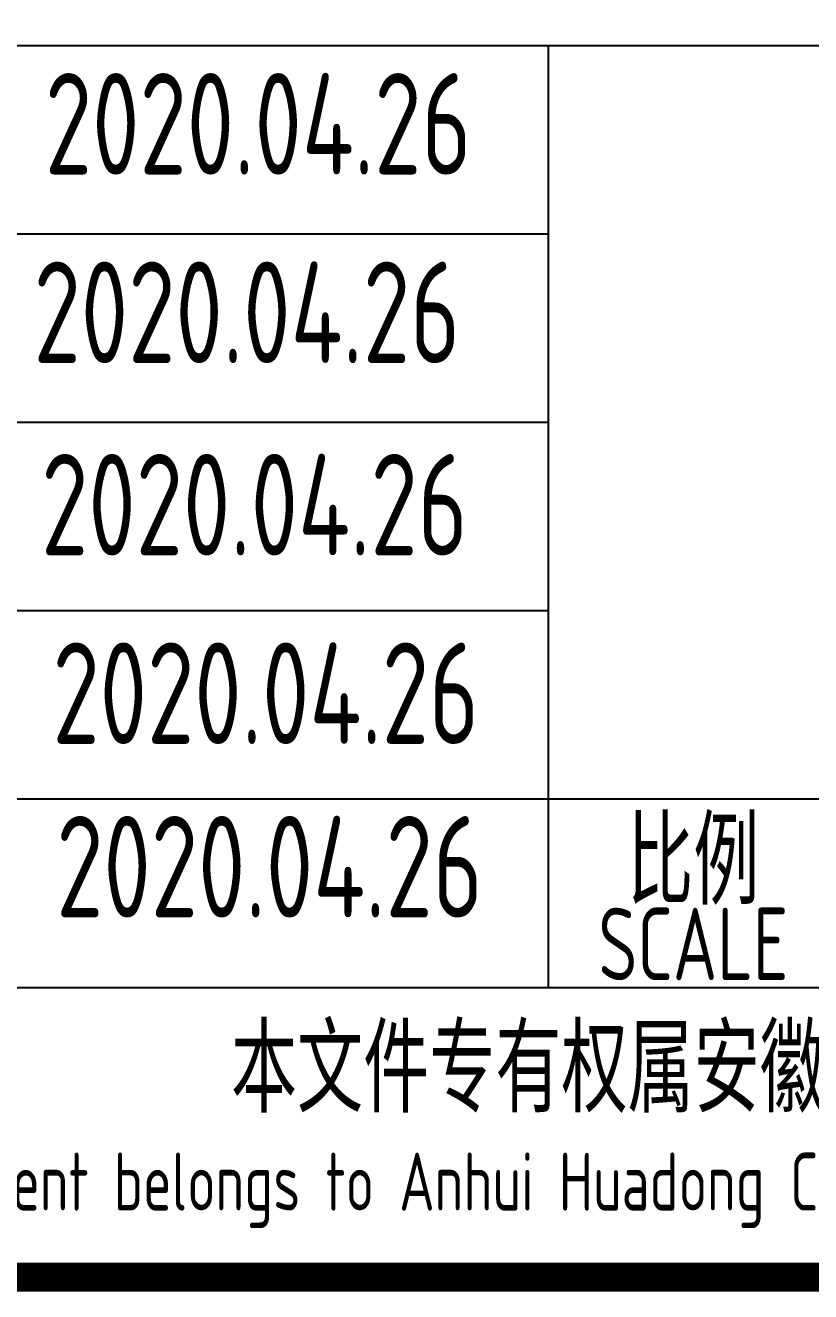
# Model space of a CAD drawing. Extents: x 6250600 to 6678662, y -692028 to -290561.
# Drawn here: x 6375816 to 6378524, y -556951 to -552581 of the extents above; entities that cross this region are included whole.
import ezdxf
from ezdxf.enums import TextEntityAlignment as Align

# ---------------------------------------------------------------- set-up
doc = ezdxf.new("R2010")
doc.units = 0
doc.header["$LTSCALE"] = 1000
doc.header["$MEASUREMENT"] = 0
doc.linetypes.add('2', pattern=[18.5, 12, -3, 0.5, -3])
doc.layers.get('0').update_dxf_attribs({"linetype": 'CONTINUOUS'})
doc.layers.add('PUB_TITLE', color=4, linetype='CONTINUOUS')
doc.styles.add('AHD', font='sceie.shx', dxfattribs={"width": 0.7, "bigfont": 'sceic.shx'})
doc.styles.add('sceie', font='sceie.shx', dxfattribs={"width": 0.7, "bigfont": 'sceic.shx'})

# ---------------------------------------------------------------- blocks, each defined once
blk = doc.blocks.new('qm')
at = {"style": 'sceie', "width": 0.8}
for p in [(-941169.6, -984626.3), (-941208.7, -985276.9), (-941182.6, -985940.5), (-941143.6, -986591.1), (-941130.5, -987189.7)]:
    blk.add_attdef('2020.04.26', text='', height=350, dxfattribs=at).set_placement(p, align=Align.MIDDLE)

msp = doc.modelspace()

# ---------------------------------------------------------------- linework, layer by layer
for p, q in [((6372119.6, -552650.9), (6390119.6, -552650.9)), ((6377619.6, -555900.9), (6377619.6, -552650.9)), ((6372119.6, -553300.9), (6377619.6, -553300.9)), ((6372119.6, -553950.9), (6377619.6, -553950.9)), ((6372119.6, -554600.9), (6377619.6, -554600.9)), ((6372119.6, -555250.9), (6390119.6, -555250.9)), ((6372119.6, -555900.9), (6390119.6, -555900.9)), ((6372119.6, -556900.9), (6390119.6, -556900.9))]:
    msp.add_line(p, q)
at = {"layer": 'PUB_TITLE', "color": 4, "const_width": 100}
msp.add_lwpolyline([(6334219.6, -556900.9), (6390119.6, -556900.9), (6390119.6, -516900.9), (6334219.6, -516900.9)], close=True, dxfattribs=at)

# ---------------------------------------------------------------- block references
at = {"color": 4, "linetype": '2'}
ref = msp.add_blockref('qm', (7317788.5, 431705.6), dxfattribs=at)
ref.add_attrib('2020.04.26', '2020.04.26', dxfattribs={"height": 350, "style": 'sceie', "width": 0.8}).set_placement((6376658, -555484.1), align=Align.MIDDLE)
ref.add_attrib('2020.04.26', '2020.04.26', dxfattribs={"height": 350, "style": 'sceie', "width": 0.8}).set_placement((6376645, -554885.5), align=Align.MIDDLE)
ref.add_attrib('2020.04.26', '2020.04.26', dxfattribs={"height": 350, "style": 'sceie', "width": 0.8}).set_placement((6376605.9, -554234.9), align=Align.MIDDLE)
ref.add_attrib('2020.04.26', '2020.04.26', dxfattribs={"height": 350, "style": 'sceie', "width": 0.8}).set_placement((6376579.9, -553571.3), align=Align.MIDDLE)
ref.add_attrib('2020.04.26', '2020.04.26', dxfattribs={"height": 350, "style": 'sceie', "width": 0.8}).set_placement((6376618.9, -552920.7), align=Align.MIDDLE)

# ---------------------------------------------------------------- texts
at = {"style": 'AHD', "width": 0.8}
for s, height, p in [('比例', 300, (6378119.6, -555450.9)), ('比例', 300, (6378119.6, -555450.9)), ('SCALE', 250, (6378119.6, -555750.9)), ('SCALE', 250, (6378119.6, -555750.9)), ('本文件专有权属安徽华东化工医药工程有限责任公司所有,未经许可不得复制或转让给第三方', 300, (6381119.6, -556200.9)), ('本文件专有权属安徽华东化工医药工程有限责任公司所有,未经许可不得复制或转让给第三方', 300, (6381119.6, -556200.9)), ('The proprietary right of this document belongs to Anhui Huadong Chemical And Medical Engineering  Co.,Ltd.  and any replication or transfer to the 3rd. side is forbidden without its permission. ', 200, (6381119.6, -556600.9)), ('The proprietary right of this document belongs to Anhui Huadong Chemical And Medical Engineering  Co.,Ltd.  and any replication or transfer to the 3rd. side is forbidden without its permission. ', 200, (6381119.6, -556600.9))]:
    msp.add_text(s, height=height, dxfattribs=at).set_placement(p, align=Align.MIDDLE)

doc.saveas('drawing.dxf')
